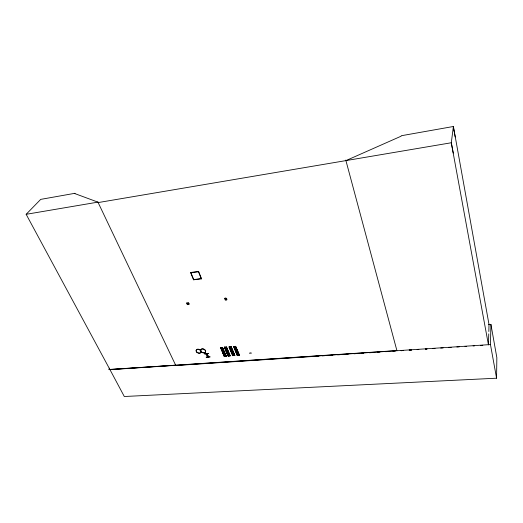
<?xml version="1.0" encoding="UTF-8"?>
<svg xmlns="http://www.w3.org/2000/svg" width="523" height="523" viewBox="0 0 523 523"><rect width="100%" height="100%" fill="white"/><g stroke="black" fill="none" stroke-linecap="round" stroke-linejoin="round"><path stroke-width="0.78" d="M345.788 160.084L396.898 350.567L109.908 369.532L124.297 396.506L496.575 378.201L496.85 357.647L490.934 324.463L488.528 324.646M496.575 378.201L490.456 344.559L490.934 324.463M488.495 344.271L488.75 333.896M488.842 331.523L489.005 324.443L453.389 126.494L401.246 135.745L401.134 136.189L345.932 160.607M207.154 355.32L207.526 355.294M250.968 353.169L251.308 353.143L250.85 352.875M453.389 126.494L451.297 142.759L488.449 344.925M209.984 356.751L206.206 357.124M208.331 356.869L206.931 353.711L208.35 356.876M204.807 353.973L208.585 353.581L204.846 353.842M225.25 299.973C228.433 301.255 226.603 296.567 224.583 298.339L225.263 299.954M186.672 303.039C187.09 307.164 191.856 302.131 186.711 302.974M190.836 272.529L193.7 279.602L201.355 278.582M188.45 302.856L189.065 304.406M190.522 272.352L193.569 279.825L201.662 278.759M193.569 279.825L193.785 279.452M201.277 278.726L198.433 271.62M201.584 278.903L198.57 271.391M109.569 368.14L108.738 369.493L175.656 365.191M109.908 369.532L26.15 214.312L40.702 199.381L75.011 193.288L74.763 193.562L97.938 202.133L98.147 202.571L451.297 142.759L453.271 153.076M237.22 355.339L239.449 355.189L235.716 346.331L233.781 346.474L237.226 355.346L233.591 346.599M233.833 346.572L234.265 346.54L237.887 355.3L237.377 355.274M238.946 355.169L235.343 346.357L239.076 355.215M239.344 355.091L239.044 355.228L235.343 346.357M228.237 355.973L228.643 355.934L224.955 347.233L224.432 347.22L228.257 355.967L224.478 347.161L228.015 355.986L230.179 355.83L226.394 347.03L224.478 347.167L228.368 355.967L224.459 347.213M230.074 355.738L229.662 355.817M234.749 355.405L232.637 355.66L228.969 346.932L231.205 346.775L234.847 355.516L231.101 346.677L230.525 346.827L234.186 355.562L234.853 355.509M232.827 355.588L229.172 346.814L233.31 355.607L229.545 346.782L229.244 346.926M235.52 346.455L239.299 355.15M224.066 356.248L226.263 356.104L222.563 347.416L220.556 347.462L224.092 356.261M224.7 356.215L220.543 347.507L221.026 347.52L224.727 356.209L220.922 347.429M222.563 347.416L222.046 347.403L225.753 356.091L226.165 356.006M225.975 356.13L222.085 347.35L225.642 356.156L226.256 356.111M226.021 347.056L229.551 355.882L226.021 347.056L229.924 355.856L226.498 347.122L226.113 347.161M229.636 346.886L233.258 355.62M230.813 346.808L234.474 355.542L230.721 346.756M222.177 347.449L226.158 356.058M220.765 347.553L224.478 356.228L220.543 347.507M229.368 346.912L233.016 355.64M230.545 346.834L234.226 355.562M230.924 346.808L234.559 355.535M234.003 346.566L237.52 355.313M225.864 356.143L222.085 347.35M230.166 355.843L226.354 347.082M237.749 355.248L234.154 346.442M206.265 353.855L207.677 357.006M26.15 214.312L97.991 202.12L98.2 202.564M190.444 272.496L198.492 271.535M190.751 272.673L198.354 271.764M220.935 348.351L222.837 348.207M224.857 348.057L226.773 347.919M229.545 347.71L231.473 347.566M234.154 347.37L236.089 347.226M222.55 352.136L224.452 351.999M226.466 351.855L228.374 351.718M231.146 351.521L233.068 351.384M235.742 351.188L237.671 351.051M208.592 353.587L204.741 353.796M222.929 353.018L224.831 352.881M226.838 352.737L228.747 352.6M231.512 352.404L233.435 352.267M236.108 352.077L238.037 351.94M223.262 353.796L225.165 353.659M227.172 353.522L229.081 353.385M231.846 353.188L233.768 353.051M236.435 352.862L238.364 352.724M223.641 354.672L225.537 354.542M227.544 354.398L229.453 354.261M232.219 354.071L234.134 353.934M236.808 353.744L238.73 353.613M250.04 353.012L249.719 353.3L250.001 353.012M223.89 355.254L225.786 355.124M227.799 354.986L229.702 354.849M232.467 354.659L234.382 354.522M237.05 354.339L238.978 354.202M206.232 357.157L210.011 357.026M109.817 369.683L490.456 344.559M318.932 356.091L175.813 365.525L97.938 202.133M322.188 355.882L324.626 355.718M329.503 355.398L332.759 355.182M337.636 354.862L340.074 354.699M345.768 354.326L348.207 354.163M353.901 353.79L355.529 353.685M361.223 353.306L363.662 353.149M369.349 352.77L371.794 352.613M377.482 352.234L379.927 352.077M385.614 351.698L388.053 351.541M392.936 351.221L395.375 351.057M403.475 350.521L401.049 350.685L403.475 350.534M417.236 349.619L418.851 349.508L417.236 349.652M426.945 348.978L425.323 349.083L426.951 349.024M432.613 348.606L435.038 348.442M440.706 348.07L443.131 347.913M448.793 347.54L451.225 347.377M456.886 347.004L459.318 346.847M464.98 346.474L466.601 346.363M473.073 345.938L474.694 345.834M480.356 345.461L482.788 345.298M228.531 355.888L224.851 347.135M207.075 353.796L208.481 356.967M222.308 347.442L226.008 356.13M453.33 126.945L455.219 136.987M187.247 303.235L187.548 304.118L188.548 304.092L188.247 303.216L187.247 303.235M225.132 298.607L225.406 299.509L226.446 299.483L226.178 298.581L225.132 298.607M207.912 356.895L206.507 353.738L207.906 356.895M207.585 355.542L207.559 355.555M411.568 349.992L409.143 350.149L411.575 350.011M196.628 351.816A2.589 1.804 25.6 0 0 200.871 352.417A2.589 1.804 25.6 0 0 198.367 349.207A2.589 1.804 25.6 0 0 196.628 351.816M196.57 351.927A2.595 1.804 25.6 0 0 200.819 352.535A2.595 1.804 25.6 0 0 198.315 349.318A2.595 1.804 25.6 0 0 196.57 351.927M201.1 351.6A2.602 1.817 25.3 0 0 205.369 352.208A2.602 1.817 25.3 0 0 202.865 348.978A2.602 1.817 25.3 0 0 201.1 351.6M201.159 351.482A2.595 1.811 25.3 0 0 205.421 352.09A2.595 1.811 25.3 0 0 202.924 348.867A2.595 1.811 25.3 0 0 201.159 351.482"/></g></svg>
